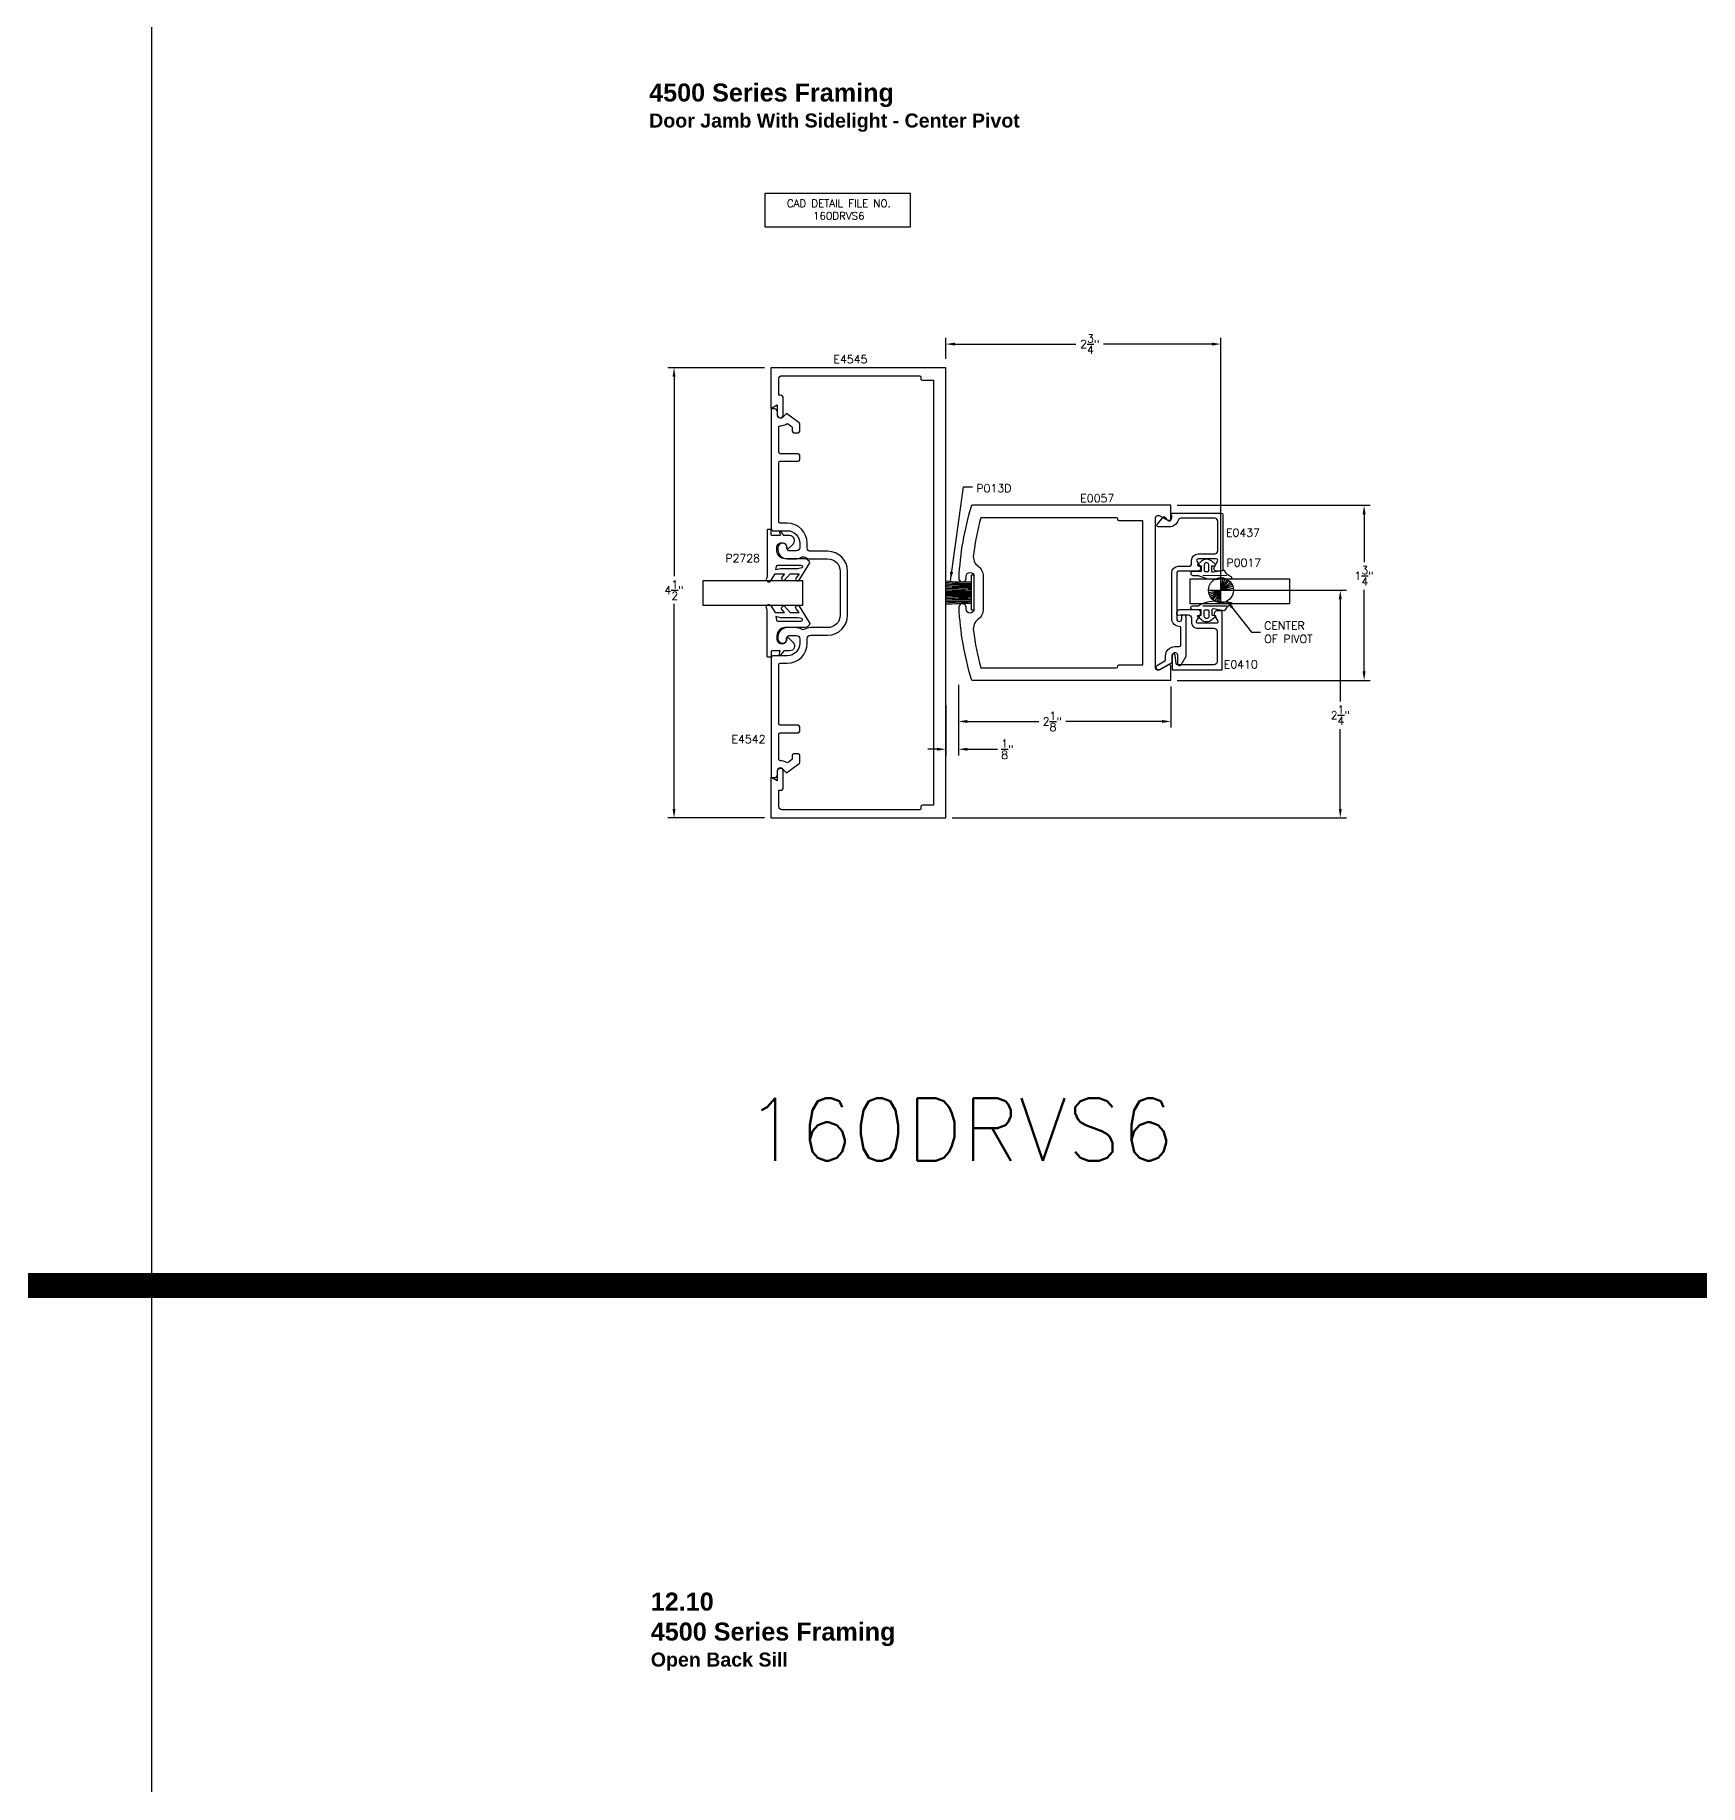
# Model space of a CAD drawing. Extents: x 0 to 139, y 0 to 75.
# Drawn here: x 105.74 to 122.39, y 39.88 to 57.38 of the extents above; entities that cross this region are included whole.
import ezdxf

# ---------------------------------------------------------------- set-up
doc = ezdxf.new("R2010")
doc.units = 0
doc.header["$MEASUREMENT"] = 0
doc.header["$PDMODE"] = 3
doc.layers.get('DEFPOINTS').update_dxf_attribs({"linetype": 'CONTINUOUS'})
for name, color, linetype in [('R-ANNO-DIMS', 3, 'CONTINUOUS'), ('R-ANNO-TEXT', 6, 'CONTINUOUS'), ('R-DET1', 4, 'CONTINUOUS'), ('R-DET2', 2, 'CONTINUOUS'), ('R-OTLN', 1, 'CONTINUOUS'), ('R-PAT1', 5, 'CONTINUOUS'), ('TITLE', 7, 'CONTINUOUS')]:
    doc.layers.add(name, color=color, linetype=linetype)
doc.styles.get("Standard").update_dxf_attribs({"font": 'simplex'})
doc.dimstyles.new('1X', dxfattribs={"dimscale": 0, "dimtxt": 0.08, "dimasz": 0.09, "dimexe": 0.0625, "dimexo": 0.0625, "dimgap": 0.045, "dimtad": 0, "dimtih": 1, "dimtoh": 1, "dimdec": 4, "dimzin": 4, "dimtxsty": 'STANDARD', "dimcen": 0, "dimazin": 3, "dimtfac": 1, "dimtdec": 4, "dimtofl": 0, "dimtmove": 0, "dimatfit": 3, "dimtolj": 1, "dimtzin": 4})

# ---------------------------------------------------------------- blocks, each defined once
blk = doc.blocks.new('*D43')
at = {"layer": 'DEFPOINTS', "color": 0}
for p in [(117.6, 54.291), (114.85, 54.08), (117.6, 51.83)]:
    blk.add_point(p, dxfattribs=at)
at = {"layer": 'R-ANNO-DIMS', "color": 0}
for p, q in [((114.85, 54.143), (114.85, 54.353)), ((114.94, 54.291), (116.15, 54.291)), ((117.51, 54.291), (116.427, 54.291)), ((117.6, 51.893), (117.6, 54.353))]:
    blk.add_line(p, q, dxfattribs=at)
for points in [[(114.94, 54.306), (114.94, 54.276), (114.85, 54.291)], [(117.51, 54.306), (117.51, 54.276), (117.6, 54.291)]]:
    blk.add_solid(points, dxfattribs=at)
at = {"layer": 'R-ANNO-DIMS', "color": 0, "insert": (116.289, 54.291), "char_height": 0.08, "attachment_point": 5}
blk.add_mtext('\\A1;2{\\H1.000000x;\\S3/4;}"', dxfattribs=at)
blk = doc.blocks.new('*D44')
at = {"layer": 'DEFPOINTS', "color": 0}
for p in [(117.1, 52.679), (119.031, 52.679), (117.1, 50.929)]:
    blk.add_point(p, dxfattribs=at)
at = {"layer": 'R-ANNO-DIMS', "color": 0}
for p, q in [((117.163, 52.679), (119.093, 52.679)), ((119.031, 52.589), (119.031, 52.112)), ((119.031, 51.019), (119.031, 51.835)), ((117.163, 50.929), (119.093, 50.929))]:
    blk.add_line(p, q, dxfattribs=at)
for points in [[(119.016, 52.589), (119.046, 52.589), (119.031, 52.679)], [(119.016, 51.019), (119.046, 51.019), (119.031, 50.929)]]:
    blk.add_solid(points, dxfattribs=at)
at = {"layer": 'R-ANNO-DIMS', "color": 0, "insert": (119.031, 51.974), "char_height": 0.08, "attachment_point": 5}
blk.add_mtext('\\A1;1{\\H1.000000x;\\S3/4;}"', dxfattribs=at)
blk = doc.blocks.new('*D39')
at = {"layer": 'DEFPOINTS', "color": 0}
for p in [(112.133, 54.054), (113.1, 54.054), (113.1, 49.554)]:
    blk.add_point(p, dxfattribs=at)
at = {"layer": 'R-ANNO-DIMS', "color": 0}
for p, q in [((113.038, 54.054), (112.071, 54.054)), ((112.133, 53.964), (112.133, 51.97)), ((112.133, 49.644), (112.133, 51.693)), ((113.038, 49.554), (112.071, 49.554))]:
    blk.add_line(p, q, dxfattribs=at)
for points in [[(112.118, 53.964), (112.148, 53.964), (112.133, 54.054)], [(112.118, 49.644), (112.148, 49.644), (112.133, 49.554)]]:
    blk.add_solid(points, dxfattribs=at)
at = {"layer": 'R-ANNO-DIMS', "color": 0, "insert": (112.133, 51.831), "char_height": 0.08, "attachment_point": 5}
blk.add_mtext('\\A1;4{\\H1.000000x;\\S1/2;}"', dxfattribs=at)
blk = doc.blocks.new('*D40')
at = {"layer": 'DEFPOINTS', "color": 0}
for p in [(114.975, 50.945), (114.85, 50.742), (114.975, 50.24)]:
    blk.add_point(p, dxfattribs=at)
at = {"layer": 'R-ANNO-DIMS', "color": 0}
for p, q in [((114.975, 50.883), (114.975, 50.177)), ((114.85, 50.679), (114.85, 50.177)), ((114.76, 50.24), (114.67, 50.24)), ((115.065, 50.24), (115.367, 50.24))]:
    blk.add_line(p, q, dxfattribs=at)
for points in [[(114.76, 50.255), (114.76, 50.225), (114.85, 50.24)], [(115.065, 50.255), (115.065, 50.225), (114.975, 50.24)]]:
    blk.add_solid(points, dxfattribs=at)
at = {"layer": 'R-ANNO-DIMS', "color": 0, "insert": (115.465, 50.24), "char_height": 0.08, "attachment_point": 5}
blk.add_mtext('\\A1;{\\H1.000000x;\\S1/8;}"', dxfattribs=at)
blk = doc.blocks.new('*D41')
at = {"layer": 'DEFPOINTS', "color": 0}
for p in [(114.975, 50.945), (117.1, 50.929), (114.975, 50.518)]:
    blk.add_point(p, dxfattribs=at)
at = {"layer": 'R-ANNO-DIMS', "color": 0}
for p, q in [((114.975, 50.883), (114.975, 50.456)), ((117.1, 50.867), (117.1, 50.456)), ((115.065, 50.518), (115.778, 50.518)), ((117.01, 50.518), (116.051, 50.518))]:
    blk.add_line(p, q, dxfattribs=at)
for points in [[(115.065, 50.533), (115.065, 50.503), (114.975, 50.518)], [(117.01, 50.533), (117.01, 50.503), (117.1, 50.518)]]:
    blk.add_solid(points, dxfattribs=at)
at = {"layer": 'R-ANNO-DIMS', "color": 0, "insert": (115.914, 50.518), "char_height": 0.08, "attachment_point": 5}
blk.add_mtext('\\A1;2{\\H1.000000x;\\S1/8;}"', dxfattribs=at)
blk = doc.blocks.new('*D42')
at = {"layer": 'DEFPOINTS', "color": 0}
for p in [(117.6, 51.83), (118.793, 51.83), (114.85, 49.554)]:
    blk.add_point(p, dxfattribs=at)
at = {"layer": 'R-ANNO-DIMS', "color": 0}
for p, q in [((117.663, 51.83), (118.855, 51.83)), ((118.793, 51.74), (118.793, 50.718)), ((118.793, 49.644), (118.793, 50.441)), ((114.913, 49.554), (118.855, 49.554))]:
    blk.add_line(p, q, dxfattribs=at)
for points in [[(118.778, 51.74), (118.808, 51.74), (118.793, 51.83)], [(118.778, 49.644), (118.808, 49.644), (118.793, 49.554)]]:
    blk.add_solid(points, dxfattribs=at)
at = {"layer": 'R-ANNO-DIMS', "color": 0, "insert": (118.793, 50.58), "char_height": 0.08, "attachment_point": 5}
blk.add_mtext('\\A1;2{\\H1.000000x;\\S1/4;}"', dxfattribs=at)
blk = doc.blocks.new('P013D')
at = {"layer": 'R-DET2'}
for p, q in [((36.7, 50.764), (36.7, 51.114)), ((36.725, 51.114), (36.7, 51.114)), ((36.725, 50.764), (36.725, 51.114)), ((36.7, 50.939), (36.441, 50.939)), ((36.725, 50.764), (36.7, 50.764))]:
    blk.add_line(p, q, dxfattribs=at)
for centre, radius, start, end in [((36.643, 53.016), 1.969, 264.1137, 271.6641), ((36.643, 53.002), 1.969, 264.1137, 271.6641), ((36.63, 53.683), 2.661, 265.9222, 271.5038), ((36.63, 53.668), 2.661, 265.9222, 271.5038), ((36.619, 54.647), 3.652, 267.204, 271.2698), ((36.619, 54.632), 3.652, 267.204, 271.2698), ((36.574, 55.853), 4.887, 268.4408, 271.4785), ((36.562, 59.696), 8.744, 269.2078, 270.9054), ((36.562, 42.182), 8.744, 89.0946, 90.7922), ((36.574, 46.026), 4.887, 88.5215, 91.5592), ((36.619, 47.247), 3.652, 88.7302, 92.796), ((36.619, 47.232), 3.652, 88.7302, 92.796), ((36.63, 48.21), 2.661, 88.4962, 94.0778), ((36.63, 48.195), 2.661, 88.4962, 94.0778), ((36.643, 48.876), 1.969, 88.3359, 95.8863), ((36.643, 48.862), 1.969, 88.3359, 95.8863)]:
    blk.add_arc(centre, radius, start, end, dxfattribs=at)
blk = doc.blocks.new('P2728_GASKET')
at = {"layer": 'R-DET2'}
blk.add_lwpolyline([(86.461, 33.362), (86.567, 33.537, 0.301952), (86.52, 33.577), (86.32, 33.577, -0.414214), (86.24, 33.657), (86.24, 33.695, -0.388879), (86.276, 33.735), (86.292, 33.736, -0.440011), (86.336, 33.696), (86.336, 33.682, 0.668179), (86.353, 33.675), (86.401, 33.724, 0.668179), (86.366, 33.809), (86.307, 33.809), (86.279, 33.849, 0.836323), (86.264, 33.842), (86.273, 33.809), (86.189, 33.809, -0.414214), (86.183, 33.815), (86.183, 33.865, 0.414214), (86.177, 33.871), (86.149, 33.871, 0.414214), (86.143, 33.865), (86.143, 33.427, -0.083245), (86.135, 33.378), (86.135, 33.378)], format="xyb", dxfattribs=at)
for points in [[(86.174, 33.352), (86.223, 33.426), (86.314, 33.426), (86.283, 33.384)], [(86.313, 33.359), (86.371, 33.426), (86.462, 33.426), (86.431, 33.388)]]:
    blk.add_lwpolyline(points, dxfattribs=at)
blk.add_lwpolyline([(86.235, 33.499, -0.372312), (86.249, 33.512), (86.48, 33.512, -0.668179), (86.49, 33.486), (86.448, 33.478), (86.274, 33.478), (86.23, 33.465)], format="xyb", close=True, dxfattribs=at)
at = {"layer": 'R-DET2', "ltscale": 0.1}
for centre, radius, start, end in [((86.157, 33.369), 0.0237, 157.7655, 314.5007), ((86.313, 33.388), 0.0297, 188.4603, 270), ((86.446, 33.375), 0.0199, 139.7022, 319.7022)]:
    blk.add_arc(centre, radius, start, end, dxfattribs=at)

msp = doc.modelspace()

# ---------------------------------------------------------------- linework, layer by layer
at = {"layer": 'R-ANNO-TEXT'}
msp.add_lwpolyline([(113.04321, 55.80086), (114.49469, 55.80086), (114.49469, 55.45879), (113.04321, 55.45879)], close=True, dxfattribs=at)
at = {"layer": 'R-DET1'}
msp.add_lwpolyline([(113.19534, 53.12015), (113.37434, 53.12015, 0.41421356), (113.38934, 53.13515), (113.38934, 53.18015, 0.41421356), (113.37434, 53.19515), (113.19534, 53.19515, -0.41421356), (113.18034, 53.21015), (113.18034, 53.46019, -0.42149533), (113.19571, 53.47518, 0.15272988), (113.25656, 53.49257, -0.31517925), (113.27375, 53.49206), (113.3083, 53.46635, -0.23702968), (113.31434, 53.45432), (113.31434, 53.42015, 0.41421356), (113.32934, 53.40515), (113.37434, 53.40515, 0.41421356), (113.38934, 53.42015), (113.38934, 53.49199, 0.23703242), (113.3833, 53.50402), (113.25818, 53.59715), (113.22026, 53.55923, -0.66817877), (113.16734, 53.58115), (113.16734, 53.61315, 0.41421375), (113.13634, 53.64415), (113.10534, 53.64415), (113.10534, 52.44015, 0.41421356), (113.12034, 52.42515), (113.26434, 52.42515, -0.41421356), (113.38934, 52.30015), (113.38934, 52.25515, -0.41421356), (113.35834, 52.22415), (113.27934, 52.22415, -0.41421356), (113.26434, 52.23915), (113.26434, 52.25365, 1), (113.17134, 52.25365), (113.17134, 52.23715, 0.41421356), (113.26434, 52.14415), (113.34434, 52.14415, 0.13191612), (113.40695, 52.16096, -0.2782092), (113.43897, 52.16038, 0.14111415), (113.49534, 52.14415), (113.66834, 52.14415, -0.41421356), (113.79334, 52.01915), (113.79334, 51.58115, -0.41421356), (113.66834, 51.45615), (113.49534, 51.45615, 0.14111415), (113.43897, 51.43991, -0.2782092), (113.40695, 51.43933, 0.13191612), (113.34434, 51.45615), (113.26434, 51.45615, 0.41421356), (113.17134, 51.36315), (113.17134, 51.34665, 1), (113.26434, 51.34665), (113.26434, 51.36115, -0.41421356), (113.27934, 51.37615), (113.35834, 51.37615, -0.41421356), (113.38934, 51.34515), (113.38934, 51.30015, -0.41421356), (113.26434, 51.17515), (113.12034, 51.17515, 0.41421356), (113.10534, 51.16015), (113.10534, 49.95615), (113.13634, 49.95615, 0.41421375), (113.16734, 49.98715), (113.16734, 50.01915, -0.66817877), (113.22026, 50.04107), (113.25818, 50.00315), (113.3833, 50.09627, 0.23703242), (113.38934, 50.1083), (113.38934, 50.18015, 0.41421356), (113.37434, 50.19515), (113.32934, 50.19515, 0.41421356), (113.31434, 50.18015), (113.31434, 50.14598, -0.23702968), (113.3083, 50.13394), (113.27375, 50.10823, -0.31517925), (113.25656, 50.10773, 0.15272988), (113.19571, 50.12511, -0.42149533), (113.18034, 50.14011), (113.18034, 50.39015, -0.41421356), (113.19534, 50.40515), (113.37434, 50.40515, 0.41421356), (113.38934, 50.42015), (113.38934, 50.46515, 0.41421356), (113.37434, 50.48015), (113.19534, 50.48015, -0.41421356), (113.18034, 50.49515), (113.18034, 51.08515, -0.41421356), (113.19534, 51.10015), (113.26434, 51.10015, 0.41421356), (113.46434, 51.30015), (113.46434, 51.35015, -0.41421356), (113.49534, 51.38115), (113.66834, 51.38115, 0.41421356), (113.86834, 51.58115), (113.86834, 52.01915, 0.41421356), (113.66834, 52.21915), (113.49534, 52.21915, -0.41421356), (113.46434, 52.25015), (113.46434, 52.30015, 0.41421356), (113.26434, 52.50015), (113.19534, 52.50015, -0.41421356), (113.18034, 52.51515), (113.18034, 53.10515, -0.41421356)], format="xyb", close=True, dxfattribs=at)
for points in [[(117.10867, 51.54295), (117.10867, 52.00396, -0.41421356), (117.17367, 52.06896), (117.27568, 52.06896, 0.41421356), (117.30668, 52.09996), (117.30668, 52.12896, -0.41421356), (117.37168, 52.19396), (117.53767, 52.19396, 0.41421356), (117.56867, 52.22496), (117.56867, 52.51895, 0.41421356), (117.53767, 52.54995), (117.20063, 52.54995, 0.32566273), (117.17112, 52.52845, -0.32566273), (117.08259, 52.46395), (116.97421, 52.46395, -0.63707026), (116.96272, 52.48859), (117.02367, 52.56123, -0.47797252), (117.03924, 52.56094), (117.05482, 52.54086, 0.86906798), (117.10809, 52.57137), (117.10215, 52.58624, -0.53050876), (117.11143, 52.59995), (117.60367, 52.59995, -0.41421356), (117.61867, 52.58495), (117.61867, 52.03395, -0.41421356), (117.60367, 52.01895), (117.56117, 52.01895, -0.57735903), (117.53433, 52.06545), (117.56666, 52.12145, 0.57735903), (117.55367, 52.14395), (117.37168, 52.14395, 0.57734117), (117.35869, 52.12145), (117.39102, 52.06545, -0.57734117), (117.36417, 52.01895), (117.17367, 52.01895, 0.41421356), (117.15867, 52.00395), (117.15867, 51.54295, 1), (117.20867, 51.54295), (117.20867, 51.56496, -1), (117.24867, 51.56496), (117.24867, 51.16795), (117.19866, 51.08133, -0.76733083), (117.17067, 51.08883), (117.17067, 51.17248, 1.00570395), (117.10867, 51.17284), (117.10867, 51.11384, -0.26794617), (117.10117, 51.10085), (116.98916, 51.03618, -0.99997534), (116.96417, 51.07948), (117.03917, 51.12279, 0.26794235), (117.04667, 51.13578), (117.04667, 51.17284, -0.41421356), (117.13967, 51.26584), (117.18367, 51.26584, 0.41421356), (117.19867, 51.28084), (117.19867, 51.45295, 0.41421194), (117.18367, 51.46795, -0.41421194), (117.10867, 51.54295)], [(117.15142, 51.09652), (117.1409, 51.18218, 0.94070735), (117.11101, 51.18035), (117.11101, 51.03335), (117.61101, 51.03335), (117.61101, 51.62435), (117.5637, 51.62435, 0.57735031), (117.53686, 51.57785), (117.56919, 51.52185, -0.57734995), (117.5562, 51.49935), (117.36905, 51.49935, -0.57735006), (117.35606, 51.52185), (117.39416, 51.58785, 0.57735393), (117.36732, 51.63435), (117.18701, 51.63435, 0.41421356), (117.15601, 51.60335), (117.15601, 51.59597, 0.45599114), (117.17311, 51.58111), (117.19601, 51.58435), (117.27305, 51.58435, -0.41421356), (117.30405, 51.55335), (117.30405, 51.51454, 0.41573472), (117.3692, 51.44935), (117.53001, 51.44935, -0.41421356), (117.56101, 51.41835), (117.56101, 51.11435, -0.41421356), (117.53001, 51.08335), (117.1663, 51.08335, -0.37886689), (117.15142, 51.09652)]]:
    msp.add_lwpolyline(points, format="xyb", dxfattribs=at)
at = {"layer": 'R-DET2'}
for points in [[(117.60149, 51.94242), (117.6996, 51.9469, 0.47703701), (117.70938, 51.95898, -0.16906349), (117.64048, 52.02094, 0.37880884), (117.62982, 52.02882), (117.52451, 52.00961, -0.34624191), (117.50864, 52.01957), (117.50864, 52.07365), (117.53883, 52.07477, 0.6086559), (117.54424, 52.08791), (117.50768, 52.12022, 0.37861709), (117.40459, 52.12022), (117.36803, 52.08791, 0.6086559), (117.37344, 52.07477), (117.40364, 52.07365), (117.40364, 52.01865), (117.31864, 52.01865, 1), (117.31864, 51.97865), (117.37368, 51.97865, 0.15906179)], [(117.44864, 52.1047, 0.34199871), (117.43364, 52.08534), (117.43364, 52.02665, 0.41421356), (117.44164, 52.01865), (117.47064, 52.01865, 0.41421356), (117.47864, 52.02665), (117.47864, 52.08534, 0.34199871), (117.46364, 52.1047, 0.12701665)], [(117.60149, 51.71612), (117.6996, 51.7061, -0.47703701), (117.70938, 51.69402, 0.16906349), (117.64048, 51.63207, -0.37880884), (117.62982, 51.62419), (117.52451, 51.6434, 0.34624191), (117.50864, 51.63344), (117.50864, 51.57935), (117.53883, 51.57824, -0.6086559), (117.54424, 51.56509), (117.50768, 51.53278, -0.37861709), (117.40459, 51.53278), (117.36803, 51.5651, -0.6086559), (117.37344, 51.57824), (117.40364, 51.57935), (117.40364, 51.63435), (117.31864, 51.63435, -1), (117.31864, 51.67435), (117.37367, 51.67435, -0.19872768)], [(117.44864, 51.5483, -0.34199871), (117.43364, 51.56767), (117.43364, 51.62635, -0.41421356), (117.44164, 51.63435), (117.47064, 51.63435, -0.41421356), (117.47864, 51.62635), (117.47864, 51.56767, -0.34199871), (117.46364, 51.5483, -0.12701665)]]:
    msp.add_lwpolyline(points, format="xyb", close=True, dxfattribs=at)
for points in [[(117.41783, 51.97865), (117.6576, 51.9789)], [(117.41783, 51.67435), (117.6576, 51.6741)]]:
    msp.add_lwpolyline(points, dxfattribs=at)
for points in [[(113.41784, 51.67601), (112.42385, 51.67601), (112.42385, 51.92601), (113.41784, 51.92601), (113.41784, 51.67601)], [(118.28604, 51.69321), (117.29206, 51.69321), (117.29206, 51.94321), (118.28604, 51.94321), (118.28604, 51.69321)]]:
    msp.add_lwpolyline(points, close=True, dxfattribs=at)
at = {"layer": 'R-OTLN', "color": 1, "linetype": 'CONTINUOUS'}
msp.add_lwpolyline([(113.1942, 49.83008, 0.41403393), (113.22518, 49.86108), (113.22518, 50.02345, 1), (113.16318, 50.02345), (113.16318, 49.92408), (113.10018, 49.96045), (113.10018, 49.55445), (114.85018, 49.55445), (114.85018, 51.80445), (114.85018, 54.05445), (113.10018, 54.05445), (113.10018, 53.64845), (113.16318, 53.68482), (113.16318, 53.58545, 1), (113.22518, 53.58545), (113.22518, 53.74782, 0.4140344), (113.1942, 53.77882), (113.18018, 53.77882), (113.18018, 53.94345, -0.41421356), (113.21118, 53.97445), (114.58518, 53.97445, -0.41421356), (114.60018, 53.95945), (114.60018, 53.94445, 0.41421356), (114.61518, 53.92945), (114.72518, 53.92945), (114.72518, 51.80445), (114.72518, 49.67945), (114.61518, 49.67945, 0.41421828), (114.60018, 49.66445), (114.60018, 49.64945, -0.41421551), (114.58518, 49.63445), (113.21118, 49.63445, -0.41421333), (113.18018, 49.66545), (113.18018, 49.83008)], format="xyb", close=True, dxfattribs=at)
at = {"layer": 'R-OTLN', "linetype": 'CONTINUOUS'}
msp.add_lwpolyline([(117.10018, 51.07095, 0.5773545), (117.07768, 51.08394), (116.99068, 51.03371, -0.57734913), (116.94418, 51.06056), (116.94418, 51.80445), (116.94417, 52.54706, -0.57734913), (116.99067, 52.57391), (117.07768, 52.52496, 0.5773545), (117.10018, 52.53795), (117.10018, 52.67945), (115.11675, 52.67945, 0.33099714), (115.10238, 52.66877, 0.0607967), (114.97883, 51.95248, 1.02501355), (115.05318, 51.95065), (115.05318, 51.96845, -1), (115.13118, 51.96845), (115.13118, 51.64045, -1), (115.05318, 51.64045), (115.05318, 51.65825, 1.02498601), (114.97883, 51.65642, 0.0607993), (115.10238, 50.94013, 0.33099714), (115.11675, 50.92945), (117.10018, 50.92945)], format="xyb", close=True, dxfattribs=at)
msp.add_lwpolyline([(116.58404, 51.08545), (116.81918, 51.08545), (116.81918, 52.52345), (116.58418, 52.52345, -0.41421356), (116.56918, 52.53845, 0.43233566), (116.55418, 52.55445), (115.19973, 52.55445, 0.03281731), (115.12545, 52.18485, 0.27114238), (115.17427, 52.06838, -0.23581649), (115.22418, 51.96845), (115.22418, 51.64045, -0.23582982), (115.17427, 51.54052, 0.27113947), (115.12545, 51.42404, 0.03281726), (115.19973, 51.05445), (116.55418, 51.05445, 0.41421356), (116.56918, 51.06945, -0.43238705), (116.58418, 51.08545)], format="xyb", dxfattribs=at)
at = {"layer": 'R-PAT1'}
for p, q in [((117.47518, 51.83025), (117.72518, 51.83025)), ((117.47708, 51.80854), (117.72328, 51.85196)), ((117.48272, 51.7875), (117.71765, 51.873)), ((117.49193, 51.76775), (117.70844, 51.89275)), ((117.50443, 51.7499), (117.69594, 51.9106)), ((117.51984, 51.73449), (117.68053, 51.926)), ((117.53768, 51.722), (117.66268, 51.9385)), ((117.55743, 51.71279), (117.64294, 51.94771)), ((117.57848, 51.70715), (117.62189, 51.95335)), ((117.60018, 51.70525), (117.60018, 51.95525))]:
    msp.add_line(p, q, dxfattribs=at)
msp.add_circle((117.60018, 51.83025), 0.125, dxfattribs=at)
at = {"layer": 'TITLE'}
msp.add_line((106.908, 74.87895), (106.908, 14.87895), dxfattribs=at)
at = {"layer": 'TITLE', "const_width": 0.25}
msp.add_lwpolyline([(0.25, 44.87895), (138.908, 44.87895)], dxfattribs=at)

# ---------------------------------------------------------------- block references
at = {"layer": 'R-DET2'}
msp.add_blockref('P2728_GASKET', (26.92199, 18.56748), dxfattribs=at)
at = {"layer": 'R-DET2', "xscale": -1, "rotation": 180}
msp.add_blockref('P2728_GASKET', (26.92199, 85.03281), dxfattribs=at)
at = {"layer": 'TITLE'}
msp.add_blockref('P013D', (78.40643, 0.8654), dxfattribs=at)

# ---------------------------------------------------------------- texts
at = {"layer": 'R-ANNO-TEXT', "insert": (113.77989, 55.73527), "char_height": 0.075, "width": 1.875, "attachment_point": 2}
msp.add_mtext('CAD DETAIL FILE NO.\\P160DRVS6', dxfattribs=at)
at = {"layer": 'R-ANNO-TEXT', "char_height": 0.08}
for s, insert, attachment_point in [('E4545', (113.72664, 54.13892), 4), ('\\A1;P013D', (115.1554, 52.84932), 4), ('\\A1;E0057', (116.19386, 52.74988), 4), ('\\A1;E0437', (117.65042, 52.40513), 4), ('\\A1;P2728', (112.99211, 52.15003), 6), ('\\A1;P0017', (117.65536, 52.10541), 4), ('\\A1;CENTER\\POF PIVOT', (118.03272, 51.4092), 4), ('\\A1;E0410', (117.62875, 51.08881), 4), ('\\A1;E4542', (113.04706, 50.34029), 6)]:
    msp.add_mtext(s, dxfattribs=dict(at, insert=insert, attachment_point=attachment_point))
at = {"layer": 'TITLE'}
msp.add_text('160DRVS6', height=0.625, dxfattribs=at).set_placement((112.84794, 46.12504))
at = {"layer": 'TITLE', "char_height": 0.18, "width": 7.44, "attachment_point": 1}
for s, insert in [('{\\fArial|b1|i0|c0|p34;\\P4500 Series Framing\\P\\H0.7778x;Door Jamb With Sidelight - Center Pivot}', (111.88429, 57.19652, 6.21069)), ('{\\fArial|b1|i0|c0|p34;12.10\\P4500 Series Framing\\P\\H0.7778x;Open Back Sill}', (111.90051, 41.80806, 6.21069))]:
    msp.add_mtext(s, dxfattribs=dict(at, insert=insert))

# ---------------------------------------------------------------- dimensions: what is measured, and where the dimension line sits
at = {"layer": 'R-ANNO-DIMS'}
for base, p1, p2, picture, middle in [((117.60018, 54.2907), (114.85018, 54.08025), (117.60018, 51.83025), '*D43', (116.28857, 54.2907)), ((114.97518, 50.23953), (114.85018, 50.74195), (114.97518, 50.94545), '*D40', (115.46518, 50.23953)), ((114.97518, 50.51842), (117.10018, 50.92945), (114.97518, 50.94545), '*D41', (115.91443, 50.51842))]:
    dim = msp.add_linear_dim(base=base, p1=p1, p2=p2, dimstyle='1X', override={"dimscale": 1, "dimpost": '"'}, dxfattribs=at)
    dim.commit()
    dim.dimension.update_dxf_attribs({"geometry": picture, "text_midpoint": middle, "dimtype": 160})
for base, p1, p2, picture, middle in [((112.13305, 54.05445), (113.10018, 49.55445), (113.10018, 54.05445), '*D39', (112.13305, 51.83122)), ((119.03057, 52.67945), (117.10018, 50.92945), (117.10025, 52.67945), '*D44', (119.03057, 51.97358)), ((118.7929, 51.83025), (114.85018, 49.55445), (117.60018, 51.83025), '*D42', (118.7929, 50.5798))]:
    dim = msp.add_linear_dim(base=base, p1=p1, p2=p2, angle=90, dimstyle='1X', override={"dimscale": 1, "dimpost": '"'}, dxfattribs=at)
    dim.commit()
    dim.dimension.update_dxf_attribs({"geometry": picture, "text_midpoint": middle, "dimtype": 160})

# ---------------------------------------------------------------- leaders
at = {"layer": 'R-ANNO-TEXT'}
for points in [[(114.89491, 51.92378), (115.02585, 52.86249), (115.11585, 52.86249)], [(117.65494, 51.72892), (117.90586, 51.41227), (117.99586, 51.41227)]]:
    msp.add_leader(points, dimstyle='1X', override={"dimscale": 1}, dxfattribs=at)

doc.saveas('drawing.dxf')
